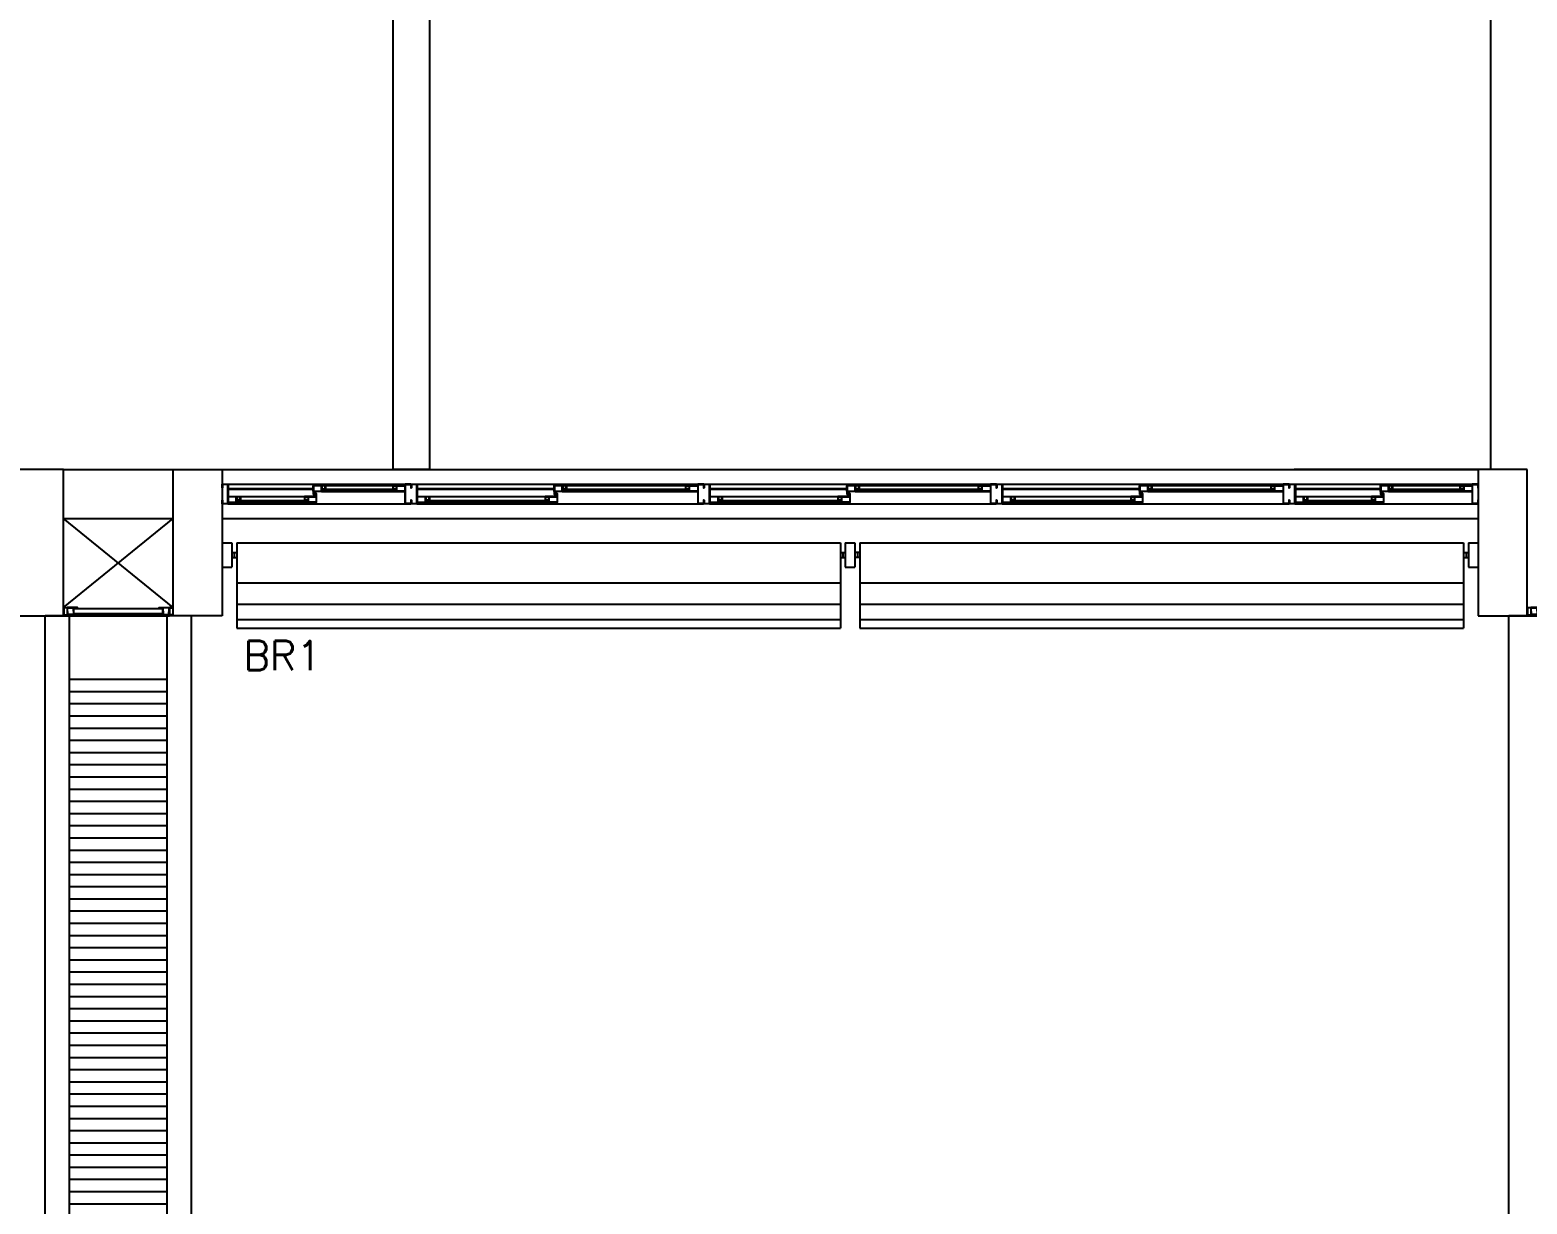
# Model space of a CAD drawing. Header units: millimetres. Extents: x 2128 to 2646, y 1972 to 2207.
# Drawn here: x 2322.67 to 2328.81, y 2124.5 to 2129.32 of the extents above; entities that cross this region are included whole.
import ezdxf

# ---------------------------------------------------------------- set-up
doc = ezdxf.new("R2010")
doc.units = ezdxf.units.MM
for name, color, linetype in [('AR-ALV', 2, 'Continuous'), ('AR-BRISES', 1, 'Continuous'), ('AR-ESQ', 1, 'Continuous'), ('AR-ESQ-V', 1, 'Continuous'), ('AR-ESTC', 3, 'Continuous'), ('AR-ESTC-V3', 3, 'Continuous'), ('AR-PEITORIL', 1, 'Continuous'), ('AR-PISO', 1, 'Continuous'), ('BR-LINHAS', 1, 'Continuous'), ('BR-MONTANTE', 242, 'Continuous'), ('BR-PAINEL', 1, 'Continuous'), ('BR-SUPORTE', 1, 'Continuous'), ('BR-TEXTO', 2, 'Continuous'), ('DT-ESQ-BAGUETE-C', 1, 'Continuous'), ('DT-ESQ-BAGUETE-V', 1, 'Continuous'), ('DT-ESQ-CHAPA DOBRADA-V', 1, 'Continuous'), ('DT-ESQ-PERFIL CADEIRA-C', 2, 'Continuous'), ('DT-ESQ-PERFIL CADEIRA-V', 2, 'Continuous'), ('DT-ESQ-PERFIL U SIMPLES-C', 2, 'Continuous'), ('DT-ESQ-PERFIL U-C', 2, 'Continuous'), ('DT-ESQ-PERFIL U-V', 1, 'Continuous'), ('DT-ESQ-VENEZIANA-C', 1, 'Continuous'), ('DT-ESQ-VENEZIANA-V', 1, 'Continuous'), ('DT-ESQ-VIDRO-C', 2, 'Continuous'), ('DT-TXTMOD', 1, 'Continuous'), ('insercao', 4, 'Continuous')]:
    doc.layers.add(name, color=color, linetype=linetype)
doc.styles.add('S10', font='simplex.shx', dxfattribs={"height": 0.1})
doc.styles.add('S12', font='simplex.shx', dxfattribs={"width": 1.1, "height": 0.12})

# ---------------------------------------------------------------- blocks, each defined once
blk = doc.blocks.new('EF40-P')
at = {"layer": 'DT-ESQ-BAGUETE-C', "ltscale": 0.1}
for points in [[(0.0735, -0.125), (0.06, -0.125), (0.06, -0.1235), (0.073, -0.1235, 0.414214), (0.0735, -0.123), (0.0735, -0.112, 0.414214), (0.073, -0.1115), (0.06, -0.1115), (0.06, -0.11), (0.0735, -0.11, -0.414214), (0.075, -0.1115), (0.075, -0.1235, -0.414214)], [(0.339, -0.125), (0.3525, -0.125), (0.3525, -0.1235), (0.3395, -0.1235, -0.414214), (0.339, -0.123), (0.339, -0.112, -0.414214), (0.3395, -0.1115), (0.3525, -0.1115), (0.3525, -0.11), (0.339, -0.11, 0.414214), (0.3375, -0.1115), (0.3375, -0.1235, 0.414214)], [(0.4225, -0.08), (0.409, -0.08), (0.409, -0.0785), (0.422, -0.0785, 0.414214), (0.4225, -0.078), (0.4225, -0.067, 0.414214), (0.422, -0.0665), (0.409, -0.0665), (0.409, -0.065), (0.4225, -0.065, -0.414214), (0.424, -0.0665), (0.424, -0.0785, -0.414214)], [(0.7015, -0.08), (0.715, -0.08), (0.715, -0.0785), (0.702, -0.0785, -0.414214), (0.7015, -0.078), (0.7015, -0.067, -0.414214), (0.702, -0.0665), (0.715, -0.0665), (0.715, -0.065), (0.7015, -0.065, 0.414214), (0.7, -0.0665), (0.7, -0.0785, 0.414214)], [(0.8485, -0.125), (0.835, -0.125), (0.835, -0.1235), (0.848, -0.1235, 0.414214), (0.8485, -0.123), (0.8485, -0.112, 0.414214), (0.848, -0.1115), (0.835, -0.1115), (0.835, -0.11), (0.8485, -0.11, -0.414214), (0.85, -0.1115), (0.85, -0.1235, -0.414214)], [(1.3265, -0.125), (1.34, -0.125), (1.34, -0.1235), (1.327, -0.1235, -0.414214), (1.3265, -0.123), (1.3265, -0.112, -0.414214), (1.327, -0.1115), (1.34, -0.1115), (1.34, -0.11), (1.3265, -0.11, 0.414214), (1.325, -0.1115), (1.325, -0.1235, 0.414214)], [(1.41, -0.08), (1.3965, -0.08), (1.3965, -0.0785), (1.4095, -0.0785, 0.414214), (1.41, -0.078), (1.41, -0.067, 0.414214), (1.4095, -0.0665), (1.3965, -0.0665), (1.3965, -0.065), (1.41, -0.065, -0.414214), (1.4115, -0.0665), (1.4115, -0.0785, -0.414214)], [(1.9015, -0.08), (1.915, -0.08), (1.915, -0.0785), (1.902, -0.0785, -0.414214), (1.9015, -0.078), (1.9015, -0.067, -0.414214), (1.902, -0.0665), (1.915, -0.0665), (1.915, -0.065), (1.9015, -0.065, 0.414214), (1.9, -0.0665), (1.9, -0.0785, 0.414214)], [(2.0485, -0.125), (2.035, -0.125), (2.035, -0.1235), (2.048, -0.1235, 0.414214), (2.0485, -0.123), (2.0485, -0.112, 0.414214), (2.048, -0.1115), (2.035, -0.1115), (2.035, -0.11), (2.0485, -0.11, -0.414214), (2.05, -0.1115), (2.05, -0.1235, -0.414214)], [(2.5265, -0.125), (2.54, -0.125), (2.54, -0.1235), (2.527, -0.1235, -0.414214), (2.5265, -0.123), (2.5265, -0.112, -0.414214), (2.527, -0.1115), (2.54, -0.1115), (2.54, -0.11), (2.5265, -0.11, 0.414214), (2.525, -0.1115), (2.525, -0.1235, 0.414214)], [(2.61, -0.08), (2.5965, -0.08), (2.5965, -0.0785), (2.6095, -0.0785, 0.414214), (2.61, -0.078), (2.61, -0.067, 0.414214), (2.6095, -0.0665), (2.5965, -0.0665), (2.5965, -0.065), (2.61, -0.065, -0.414214), (2.6115, -0.0665), (2.6115, -0.0785, -0.414214)], [(3.1015, -0.08), (3.115, -0.08), (3.115, -0.0785), (3.102, -0.0785, -0.414214), (3.1015, -0.078), (3.1015, -0.067, -0.414214), (3.102, -0.0665), (3.115, -0.0665), (3.115, -0.065), (3.1015, -0.065, 0.414214), (3.1, -0.0665), (3.1, -0.0785, 0.414214)], [(3.2485, -0.125), (3.235, -0.125), (3.235, -0.1235), (3.248, -0.1235, 0.414214), (3.2485, -0.123), (3.2485, -0.112, 0.414214), (3.248, -0.1115), (3.235, -0.1115), (3.235, -0.11), (3.2485, -0.11, -0.414214), (3.25, -0.1115), (3.25, -0.1235, -0.414214)], [(3.7265, -0.125), (3.74, -0.125), (3.74, -0.1235), (3.727, -0.1235, -0.414214), (3.7265, -0.123), (3.7265, -0.112, -0.414214), (3.727, -0.1115), (3.74, -0.1115), (3.74, -0.11), (3.7265, -0.11, 0.414214), (3.725, -0.1115), (3.725, -0.1235, 0.414214)], [(3.81, -0.08), (3.7965, -0.08), (3.7965, -0.0785), (3.8095, -0.0785, 0.414214), (3.81, -0.078), (3.81, -0.067, 0.414214), (3.8095, -0.0665), (3.7965, -0.0665), (3.7965, -0.065), (3.81, -0.065, -0.414214), (3.8115, -0.0665), (3.8115, -0.0785, -0.414214)], [(4.3015, -0.08), (4.315, -0.08), (4.315, -0.0785), (4.302, -0.0785, -0.414214), (4.3015, -0.078), (4.3015, -0.067, -0.414214), (4.302, -0.0665), (4.315, -0.0665), (4.315, -0.065), (4.3015, -0.065, 0.414214), (4.3, -0.0665), (4.3, -0.0785, 0.414214)], [(4.4485, -0.125), (4.435, -0.125), (4.435, -0.1235), (4.448, -0.1235, 0.414214), (4.4485, -0.123), (4.4485, -0.112, 0.414214), (4.448, -0.1115), (4.435, -0.1115), (4.435, -0.11), (4.4485, -0.11, -0.414214), (4.45, -0.1115), (4.45, -0.1235, -0.414214)], [(4.714, -0.125), (4.7275, -0.125), (4.7275, -0.1235), (4.7145, -0.1235, -0.414214), (4.714, -0.123), (4.714, -0.112, -0.414214), (4.7145, -0.1115), (4.7275, -0.1115), (4.7275, -0.11), (4.714, -0.11, 0.414214), (4.7125, -0.1115), (4.7125, -0.1235, 0.414214)], [(4.7975, -0.08), (4.784, -0.08), (4.784, -0.0785), (4.797, -0.0785, 0.414214), (4.7975, -0.078), (4.7975, -0.067, 0.414214), (4.797, -0.0665), (4.784, -0.0665), (4.784, -0.065), (4.7975, -0.065, -0.414214), (4.799, -0.0665), (4.799, -0.0785, -0.414214)], [(5.0765, -0.08), (5.09, -0.08), (5.09, -0.0785), (5.077, -0.0785, -0.414214), (5.0765, -0.078), (5.0765, -0.067, -0.414214), (5.077, -0.0665), (5.09, -0.0665), (5.09, -0.065), (5.0765, -0.065, 0.414214), (5.075, -0.0665), (5.075, -0.0785, 0.414214)]]:
    blk.add_lwpolyline(points, format="xyb", close=True, dxfattribs=at)
at = {"layer": 'DT-ESQ-BAGUETE-V', "ltscale": 0.1}
for p, q in [((0.0735, -0.11), (0.339, -0.11)), ((0.4225, -0.065), (0.7015, -0.065)), ((0.8485, -0.11), (1.3265, -0.11)), ((1.41, -0.065), (1.9015, -0.065)), ((2.0485, -0.11), (2.5265, -0.11)), ((2.61, -0.065), (3.1015, -0.065)), ((3.2485, -0.11), (3.7265, -0.11)), ((3.81, -0.065), (4.3015, -0.065)), ((4.4485, -0.11), (4.714, -0.11)), ((4.7975, -0.065), (5.0765, -0.065))]:
    blk.add_line(p, q, dxfattribs=at)
at = {"layer": 'DT-ESQ-CHAPA DOBRADA-V', "ltscale": 0.1}
for p, q in [((0.025, -0.077), (0.374, -0.077)), ((0.025, -0.08), (0.374, -0.08)), ((0.8, -0.077), (1.3615, -0.077)), ((0.8, -0.08), (1.3615, -0.08)), ((2, -0.077), (2.5615, -0.077)), ((2, -0.08), (2.5615, -0.08)), ((3.2, -0.077), (3.7615, -0.077)), ((3.2, -0.08), (3.7615, -0.08)), ((4.4, -0.077), (4.749, -0.077)), ((4.4, -0.08), (4.749, -0.08))]:
    blk.add_line(p, q, dxfattribs=at)
at = {"layer": 'DT-ESQ-PERFIL CADEIRA-C', "ltscale": 0.1}
for p, q in [((0.376, -0.0885), (0.4225, -0.0885)), ((0.75, -0.0885), (0.7015, -0.0885)), ((1.3635, -0.0885), (1.41, -0.0885)), ((1.95, -0.0885), (1.9015, -0.0885)), ((2.5635, -0.0885), (2.61, -0.0885)), ((3.15, -0.0885), (3.1015, -0.0885)), ((3.7635, -0.0885), (3.81, -0.0885)), ((4.35, -0.0885), (4.3015, -0.0885)), ((4.751, -0.0885), (4.7975, -0.0885)), ((5.125, -0.0885), (5.0765, -0.0885)), ((0.025, -0.1335), (0.0735, -0.1335)), ((0.3855, -0.1335), (0.339, -0.1335)), ((0.8, -0.1335), (0.8485, -0.1335)), ((1.373, -0.1335), (1.3265, -0.1335)), ((2, -0.1335), (2.0485, -0.1335)), ((2.573, -0.1335), (2.5265, -0.1335)), ((3.2, -0.1335), (3.2485, -0.1335)), ((3.773, -0.1335), (3.7265, -0.1335)), ((4.4, -0.1335), (4.4485, -0.1335)), ((4.7605, -0.1335), (4.714, -0.1335))]:
    blk.add_line(p, q, dxfattribs=at)
for points in [[(0.0735, -0.135), (0.025, -0.135), (0.025, -0.1335), (0.06, -0.1335, -0.198912), (0.0589, -0.1331, -0.198913), (0.0585, -0.132), (0.0585, -0.112, 0.414214), (0.058, -0.1115), (0.025, -0.1115), (0.025, -0.11), (0.0585, -0.11, -0.414214), (0.06, -0.1115), (0.06, -0.1235), (0.06, -0.125), (0.06, -0.132), (0.0735, -0.132, -1)], [(0.339, -0.132, 1), (0.339, -0.135), (0.3855, -0.135, 0.414214), (0.3875, -0.133), (0.3875, -0.112, 0.414214), (0.3855, -0.11), (0.354, -0.11, 0.414214), (0.3525, -0.1115), (0.3525, -0.132)], [(0.3525, -0.1335, 0.198913), (0.3536, -0.1331, 0.198913), (0.354, -0.132), (0.354, -0.112, -0.414214), (0.3545, -0.1115), (0.3855, -0.1115, -0.414214), (0.386, -0.112), (0.386, -0.133, -0.414214), (0.3855, -0.1335)], [(0.4225, -0.087, -1), (0.4225, -0.09), (0.376, -0.09, -0.414214), (0.374, -0.088), (0.374, -0.067, -0.414214), (0.376, -0.065), (0.4075, -0.065, -0.414214), (0.409, -0.0665), (0.409, -0.087)], [(0.409, -0.0885, -0.198913), (0.4079, -0.0881, -0.198913), (0.4075, -0.087), (0.4075, -0.067, 0.414214), (0.407, -0.0665), (0.376, -0.0665, 0.414214), (0.3755, -0.067), (0.3755, -0.088, 0.414214), (0.376, -0.0885)], [(0.7015, -0.09), (0.75, -0.09), (0.75, -0.0885), (0.715, -0.0885, 0.198912), (0.7161, -0.0881, 0.198913), (0.7165, -0.087), (0.7165, -0.067, -0.414214), (0.717, -0.0665), (0.75, -0.0665), (0.75, -0.065), (0.7165, -0.065, 0.414214), (0.715, -0.0665), (0.715, -0.0785), (0.715, -0.08), (0.715, -0.087), (0.7015, -0.087, 1)], [(0.8485, -0.135), (0.8, -0.135), (0.8, -0.1335), (0.835, -0.1335, -0.198912), (0.8339, -0.1331, -0.198913), (0.8335, -0.132), (0.8335, -0.112, 0.414214), (0.833, -0.1115), (0.8, -0.1115), (0.8, -0.11), (0.8335, -0.11, -0.414214), (0.835, -0.1115), (0.835, -0.1235), (0.835, -0.125), (0.835, -0.132), (0.8485, -0.132, -1)], [(1.3265, -0.132, 1), (1.3265, -0.135), (1.373, -0.135, 0.414214), (1.375, -0.133), (1.375, -0.112, 0.414214), (1.373, -0.11), (1.3415, -0.11, 0.414214), (1.34, -0.1115), (1.34, -0.132)], [(1.34, -0.1335, 0.198913), (1.3411, -0.1331, 0.198913), (1.3415, -0.132), (1.3415, -0.112, -0.414214), (1.342, -0.1115), (1.373, -0.1115, -0.414214), (1.3735, -0.112), (1.3735, -0.133, -0.414214), (1.373, -0.1335)], [(1.41, -0.087, -1), (1.41, -0.09), (1.3635, -0.09, -0.414214), (1.3615, -0.088), (1.3615, -0.067, -0.414214), (1.3635, -0.065), (1.395, -0.065, -0.414214), (1.3965, -0.0665), (1.3965, -0.087)], [(1.3965, -0.0885, -0.198913), (1.3954, -0.0881, -0.198913), (1.395, -0.087), (1.395, -0.067, 0.414214), (1.3945, -0.0665), (1.3635, -0.0665, 0.414214), (1.363, -0.067), (1.363, -0.088, 0.414214), (1.3635, -0.0885)], [(1.9015, -0.09), (1.95, -0.09), (1.95, -0.0885), (1.915, -0.0885, 0.198912), (1.9161, -0.0881, 0.198913), (1.9165, -0.087), (1.9165, -0.067, -0.414214), (1.917, -0.0665), (1.95, -0.0665), (1.95, -0.065), (1.9165, -0.065, 0.414214), (1.915, -0.0665), (1.915, -0.0785), (1.915, -0.08), (1.915, -0.087), (1.9015, -0.087, 1)], [(2.0485, -0.135), (2, -0.135), (2, -0.1335), (2.035, -0.1335, -0.198912), (2.0339, -0.1331, -0.198913), (2.0335, -0.132), (2.0335, -0.112, 0.414214), (2.033, -0.1115), (2, -0.1115), (2, -0.11), (2.0335, -0.11, -0.414214), (2.035, -0.1115), (2.035, -0.1235), (2.035, -0.125), (2.035, -0.132), (2.0485, -0.132, -1)], [(2.5265, -0.132, 1), (2.5265, -0.135), (2.573, -0.135, 0.414214), (2.575, -0.133), (2.575, -0.112, 0.414214), (2.573, -0.11), (2.5415, -0.11, 0.414214), (2.54, -0.1115), (2.54, -0.132)], [(2.54, -0.1335, 0.198913), (2.5411, -0.1331, 0.198913), (2.5415, -0.132), (2.5415, -0.112, -0.414214), (2.542, -0.1115), (2.573, -0.1115, -0.414214), (2.5735, -0.112), (2.5735, -0.133, -0.414214), (2.573, -0.1335)], [(2.61, -0.087, -1), (2.61, -0.09), (2.5635, -0.09, -0.414214), (2.5615, -0.088), (2.5615, -0.067, -0.414214), (2.5635, -0.065), (2.595, -0.065, -0.414214), (2.5965, -0.0665), (2.5965, -0.087)], [(2.5965, -0.0885, -0.198913), (2.5954, -0.0881, -0.198913), (2.595, -0.087), (2.595, -0.067, 0.414214), (2.5945, -0.0665), (2.5635, -0.0665, 0.414214), (2.563, -0.067), (2.563, -0.088, 0.414214), (2.5635, -0.0885)], [(3.1015, -0.09), (3.15, -0.09), (3.15, -0.0885), (3.115, -0.0885, 0.198912), (3.1161, -0.0881, 0.198913), (3.1165, -0.087), (3.1165, -0.067, -0.414214), (3.117, -0.0665), (3.15, -0.0665), (3.15, -0.065), (3.1165, -0.065, 0.414214), (3.115, -0.0665), (3.115, -0.0785), (3.115, -0.08), (3.115, -0.087), (3.1015, -0.087, 1)], [(3.2485, -0.135), (3.2, -0.135), (3.2, -0.1335), (3.235, -0.1335, -0.198912), (3.2339, -0.1331, -0.198913), (3.2335, -0.132), (3.2335, -0.112, 0.414214), (3.233, -0.1115), (3.2, -0.1115), (3.2, -0.11), (3.2335, -0.11, -0.414214), (3.235, -0.1115), (3.235, -0.1235), (3.235, -0.125), (3.235, -0.132), (3.2485, -0.132, -1)], [(3.7265, -0.132, 1), (3.7265, -0.135), (3.773, -0.135, 0.414214), (3.775, -0.133), (3.775, -0.112, 0.414214), (3.773, -0.11), (3.7415, -0.11, 0.414214), (3.74, -0.1115), (3.74, -0.132)], [(3.74, -0.1335, 0.198913), (3.7411, -0.1331, 0.198913), (3.7415, -0.132), (3.7415, -0.112, -0.414214), (3.742, -0.1115), (3.773, -0.1115, -0.414214), (3.7735, -0.112), (3.7735, -0.133, -0.414214), (3.773, -0.1335)], [(3.81, -0.087, -1), (3.81, -0.09), (3.7635, -0.09, -0.414214), (3.7615, -0.088), (3.7615, -0.067, -0.414214), (3.7635, -0.065), (3.795, -0.065, -0.414214), (3.7965, -0.0665), (3.7965, -0.087)], [(3.7965, -0.0885, -0.198913), (3.7954, -0.0881, -0.198913), (3.795, -0.087), (3.795, -0.067, 0.414214), (3.7945, -0.0665), (3.7635, -0.0665, 0.414214), (3.763, -0.067), (3.763, -0.088, 0.414214), (3.7635, -0.0885)], [(4.3015, -0.09), (4.35, -0.09), (4.35, -0.0885), (4.315, -0.0885, 0.198912), (4.3161, -0.0881, 0.198913), (4.3165, -0.087), (4.3165, -0.067, -0.414214), (4.317, -0.0665), (4.35, -0.0665), (4.35, -0.065), (4.3165, -0.065, 0.414214), (4.315, -0.0665), (4.315, -0.0785), (4.315, -0.08), (4.315, -0.087), (4.3015, -0.087, 1)], [(4.4485, -0.135), (4.4, -0.135), (4.4, -0.1335), (4.435, -0.1335, -0.198912), (4.4339, -0.1331, -0.198913), (4.4335, -0.132), (4.4335, -0.112, 0.414214), (4.433, -0.1115), (4.4, -0.1115), (4.4, -0.11), (4.4335, -0.11, -0.414214), (4.435, -0.1115), (4.435, -0.1235), (4.435, -0.125), (4.435, -0.132), (4.4485, -0.132, -1)], [(4.714, -0.132, 1), (4.714, -0.135), (4.7605, -0.135, 0.414214), (4.7625, -0.133), (4.7625, -0.112, 0.414214), (4.7605, -0.11), (4.729, -0.11, 0.414214), (4.7275, -0.1115), (4.7275, -0.132)], [(4.7275, -0.1335, 0.198913), (4.7286, -0.1331, 0.198913), (4.729, -0.132), (4.729, -0.112, -0.414214), (4.7295, -0.1115), (4.7605, -0.1115, -0.414214), (4.761, -0.112), (4.761, -0.133, -0.414214), (4.7605, -0.1335)], [(4.7975, -0.087, -1), (4.7975, -0.09), (4.751, -0.09, -0.414214), (4.749, -0.088), (4.749, -0.067, -0.414214), (4.751, -0.065), (4.7825, -0.065, -0.414214), (4.784, -0.0665), (4.784, -0.087)], [(4.784, -0.0885, -0.198913), (4.7829, -0.0881, -0.198913), (4.7825, -0.087), (4.7825, -0.067, 0.414214), (4.782, -0.0665), (4.751, -0.0665, 0.414214), (4.7505, -0.067), (4.7505, -0.088, 0.414214), (4.751, -0.0885)], [(5.0765, -0.09), (5.125, -0.09), (5.125, -0.0885), (5.09, -0.0885, 0.198912), (5.0911, -0.0881, 0.198913), (5.0915, -0.087), (5.0915, -0.067, -0.414214), (5.092, -0.0665), (5.125, -0.0665), (5.125, -0.065), (5.0915, -0.065, 0.414214), (5.09, -0.0665), (5.09, -0.0785), (5.09, -0.08), (5.09, -0.087), (5.0765, -0.087, 1)]]:
    blk.add_lwpolyline(points, format="xyb", close=True, dxfattribs=at)
at = {"layer": 'DT-ESQ-PERFIL CADEIRA-V', "ltscale": 0.1}
for p, q in [((0.4075, -0.09), (0.7015, -0.09)), ((1.395, -0.09), (1.9015, -0.09)), ((2.595, -0.09), (3.1015, -0.09)), ((3.795, -0.09), (4.3015, -0.09)), ((4.7825, -0.09), (5.0765, -0.09)), ((0.0735, -0.135), (0.339, -0.135)), ((0.8485, -0.135), (1.3265, -0.135)), ((2.0485, -0.135), (2.5265, -0.135)), ((3.2485, -0.135), (3.7265, -0.135)), ((4.4485, -0.135), (4.714, -0.135))]:
    blk.add_line(p, q, dxfattribs=at)
at = {"layer": 'DT-ESQ-PERFIL U SIMPLES-C', "ltscale": 0.1}
for points in [[(0.376, -0.102), (0.384, -0.102), (0.384, -0.1005), (0.376, -0.1005, -0.414214), (0.3755, -0.1), (0.3755, -0.092, -0.414214), (0.376, -0.0915), (0.384, -0.0915), (0.384, -0.09), (0.376, -0.09, 0.414214), (0.374, -0.092), (0.374, -0.1, 0.414214)], [(0.3855, -0.098), (0.3775, -0.098), (0.3775, -0.0995), (0.3855, -0.0995, -0.414214), (0.386, -0.1), (0.386, -0.108, -0.414214), (0.3855, -0.1085), (0.3775, -0.1085), (0.3775, -0.11), (0.3855, -0.11, 0.414214), (0.3875, -0.108), (0.3875, -0.1, 0.414214)], [(1.3635, -0.102), (1.3715, -0.102), (1.3715, -0.1005), (1.3635, -0.1005, -0.414214), (1.363, -0.1), (1.363, -0.092, -0.414214), (1.3635, -0.0915), (1.3715, -0.0915), (1.3715, -0.09), (1.3635, -0.09, 0.414214), (1.3615, -0.092), (1.3615, -0.1, 0.414214)], [(1.373, -0.098), (1.365, -0.098), (1.365, -0.0995), (1.373, -0.0995, -0.414214), (1.3735, -0.1), (1.3735, -0.108, -0.414214), (1.373, -0.1085), (1.365, -0.1085), (1.365, -0.11), (1.373, -0.11, 0.414214), (1.375, -0.108), (1.375, -0.1, 0.414214)], [(2.5635, -0.102), (2.5715, -0.102), (2.5715, -0.1005), (2.5635, -0.1005, -0.414214), (2.563, -0.1), (2.563, -0.092, -0.414214), (2.5635, -0.0915), (2.5715, -0.0915), (2.5715, -0.09), (2.5635, -0.09, 0.414214), (2.5615, -0.092), (2.5615, -0.1, 0.414214)], [(2.573, -0.098), (2.565, -0.098), (2.565, -0.0995), (2.573, -0.0995, -0.414214), (2.5735, -0.1), (2.5735, -0.108, -0.414214), (2.573, -0.1085), (2.565, -0.1085), (2.565, -0.11), (2.573, -0.11, 0.414214), (2.575, -0.108), (2.575, -0.1, 0.414214)], [(3.7635, -0.102), (3.7715, -0.102), (3.7715, -0.1005), (3.7635, -0.1005, -0.414214), (3.763, -0.1), (3.763, -0.092, -0.414214), (3.7635, -0.0915), (3.7715, -0.0915), (3.7715, -0.09), (3.7635, -0.09, 0.414214), (3.7615, -0.092), (3.7615, -0.1, 0.414214)], [(3.773, -0.098), (3.765, -0.098), (3.765, -0.0995), (3.773, -0.0995, -0.414214), (3.7735, -0.1), (3.7735, -0.108, -0.414214), (3.773, -0.1085), (3.765, -0.1085), (3.765, -0.11), (3.773, -0.11, 0.414214), (3.775, -0.108), (3.775, -0.1, 0.414214)], [(4.751, -0.102), (4.759, -0.102), (4.759, -0.1005), (4.751, -0.1005, -0.414214), (4.7505, -0.1), (4.7505, -0.092, -0.414214), (4.751, -0.0915), (4.759, -0.0915), (4.759, -0.09), (4.751, -0.09, 0.414214), (4.749, -0.092), (4.749, -0.1, 0.414214)], [(4.7605, -0.098), (4.7525, -0.098), (4.7525, -0.0995), (4.7605, -0.0995, -0.414214), (4.761, -0.1), (4.761, -0.108, -0.414214), (4.7605, -0.1085), (4.7525, -0.1085), (4.7525, -0.11), (4.7605, -0.11, 0.414214), (4.7625, -0.108), (4.7625, -0.1, 0.414214)]]:
    blk.add_lwpolyline(points, format="xyb", close=True, dxfattribs=at)
at = {"layer": 'DT-ESQ-PERFIL U-C', "ltscale": 0.1}
for points in [[(0, -0.0615, -0.414214), (0.0015, -0.06), (0.0235, -0.06, -0.414214), (0.025, -0.0615), (0.025, -0.1385, -0.414214), (0.0235, -0.14), (0.0015, -0.14, -0.414214), (0, -0.1385), (0, -0.125), (0.0015, -0.125), (0.0015, -0.138, 0.414214), (0.002, -0.1385), (0.023, -0.1385, 0.414214), (0.0235, -0.138), (0.0235, -0.062, 0.414214), (0.023, -0.0615), (0.002, -0.0615, 0.414214), (0.0015, -0.062), (0.0015, -0.075), (0, -0.075)], [(0.775, -0.0615, 0.414214), (0.7735, -0.06), (0.7515, -0.06, 0.414214), (0.75, -0.0615), (0.75, -0.1385, 0.414214), (0.7515, -0.14), (0.7735, -0.14, 0.414214), (0.775, -0.1385), (0.775, -0.125), (0.7735, -0.125), (0.7735, -0.138, -0.414214), (0.773, -0.1385), (0.752, -0.1385, -0.414214), (0.7515, -0.138), (0.7515, -0.062, -0.414214), (0.752, -0.0615), (0.773, -0.0615, -0.414214), (0.7735, -0.062), (0.7735, -0.075), (0.775, -0.075)], [(0.775, -0.0615, -0.414214), (0.7765, -0.06), (0.7985, -0.06, -0.414214), (0.8, -0.0615), (0.8, -0.1385, -0.414214), (0.7985, -0.14), (0.7765, -0.14, -0.414214), (0.775, -0.1385), (0.775, -0.125), (0.7765, -0.125), (0.7765, -0.138, 0.414214), (0.777, -0.1385), (0.798, -0.1385, 0.414214), (0.7985, -0.138), (0.7985, -0.062, 0.414214), (0.798, -0.0615), (0.777, -0.0615, 0.414214), (0.7765, -0.062), (0.7765, -0.075), (0.775, -0.075)], [(1.975, -0.0615, 0.414214), (1.9735, -0.06), (1.9515, -0.06, 0.414214), (1.95, -0.0615), (1.95, -0.1385, 0.414214), (1.9515, -0.14), (1.9735, -0.14, 0.414214), (1.975, -0.1385), (1.975, -0.125), (1.9735, -0.125), (1.9735, -0.138, -0.414214), (1.973, -0.1385), (1.952, -0.1385, -0.414214), (1.9515, -0.138), (1.9515, -0.062, -0.414214), (1.952, -0.0615), (1.973, -0.0615, -0.414214), (1.9735, -0.062), (1.9735, -0.075), (1.975, -0.075)], [(1.975, -0.0615, -0.414214), (1.9765, -0.06), (1.9985, -0.06, -0.414214), (2, -0.0615), (2, -0.1385, -0.414214), (1.9985, -0.14), (1.9765, -0.14, -0.414214), (1.975, -0.1385), (1.975, -0.125), (1.9765, -0.125), (1.9765, -0.138, 0.414214), (1.977, -0.1385), (1.998, -0.1385, 0.414214), (1.9985, -0.138), (1.9985, -0.062, 0.414214), (1.998, -0.0615), (1.977, -0.0615, 0.414214), (1.9765, -0.062), (1.9765, -0.075), (1.975, -0.075)], [(3.175, -0.0615, 0.414214), (3.1735, -0.06), (3.1515, -0.06, 0.414214), (3.15, -0.0615), (3.15, -0.1385, 0.414214), (3.1515, -0.14), (3.1735, -0.14, 0.414214), (3.175, -0.1385), (3.175, -0.125), (3.1735, -0.125), (3.1735, -0.138, -0.414214), (3.173, -0.1385), (3.152, -0.1385, -0.414214), (3.1515, -0.138), (3.1515, -0.062, -0.414214), (3.152, -0.0615), (3.173, -0.0615, -0.414214), (3.1735, -0.062), (3.1735, -0.075), (3.175, -0.075)], [(3.175, -0.0615, -0.414214), (3.1765, -0.06), (3.1985, -0.06, -0.414214), (3.2, -0.0615), (3.2, -0.1385, -0.414214), (3.1985, -0.14), (3.1765, -0.14, -0.414214), (3.175, -0.1385), (3.175, -0.125), (3.1765, -0.125), (3.1765, -0.138, 0.414214), (3.177, -0.1385), (3.198, -0.1385, 0.414214), (3.1985, -0.138), (3.1985, -0.062, 0.414214), (3.198, -0.0615), (3.177, -0.0615, 0.414214), (3.1765, -0.062), (3.1765, -0.075), (3.175, -0.075)], [(4.375, -0.0615, 0.414214), (4.3735, -0.06), (4.3515, -0.06, 0.414214), (4.35, -0.0615), (4.35, -0.1385, 0.414214), (4.3515, -0.14), (4.3735, -0.14, 0.414214), (4.375, -0.1385), (4.375, -0.125), (4.3735, -0.125), (4.3735, -0.138, -0.414214), (4.373, -0.1385), (4.352, -0.1385, -0.414214), (4.3515, -0.138), (4.3515, -0.062, -0.414214), (4.352, -0.0615), (4.373, -0.0615, -0.414214), (4.3735, -0.062), (4.3735, -0.075), (4.375, -0.075)], [(4.375, -0.0615, -0.414214), (4.3765, -0.06), (4.3985, -0.06, -0.414214), (4.4, -0.0615), (4.4, -0.1385, -0.414214), (4.3985, -0.14), (4.3765, -0.14, -0.414214), (4.375, -0.1385), (4.375, -0.125), (4.3765, -0.125), (4.3765, -0.138, 0.414214), (4.377, -0.1385), (4.398, -0.1385, 0.414214), (4.3985, -0.138), (4.3985, -0.062, 0.414214), (4.398, -0.0615), (4.377, -0.0615, 0.414214), (4.3765, -0.062), (4.3765, -0.075), (4.375, -0.075)], [(5.15, -0.0615, 0.414214), (5.1485, -0.06), (5.1265, -0.06, 0.414214), (5.125, -0.0615), (5.125, -0.1385, 0.414214), (5.1265, -0.14), (5.1485, -0.14, 0.414214), (5.15, -0.1385), (5.15, -0.125), (5.1485, -0.125), (5.1485, -0.138, -0.414214), (5.148, -0.1385), (5.127, -0.1385, -0.414214), (5.1265, -0.138), (5.1265, -0.062, -0.414214), (5.127, -0.0615), (5.148, -0.0615, -0.414214), (5.1485, -0.062), (5.1485, -0.075), (5.15, -0.075)]]:
    blk.add_lwpolyline(points, format="xyb", close=True, dxfattribs=at)
at = {"layer": 'DT-ESQ-PERFIL U-V', "ltscale": 0.1}
for p, q in [((0.0235, -0.06), (0.7515, -0.06)), ((0.7985, -0.06), (1.9515, -0.06)), ((1.9985, -0.06), (3.1515, -0.06)), ((3.1985, -0.06), (4.3515, -0.06)), ((4.3985, -0.06), (5.1265, -0.06)), ((0.0235, -0.14), (0.7515, -0.14)), ((0.7985, -0.14), (1.9515, -0.14)), ((1.9985, -0.14), (3.1515, -0.14)), ((3.1985, -0.14), (4.3515, -0.14)), ((4.3985, -0.14), (5.1265, -0.14))]:
    blk.add_line(p, q, dxfattribs=at)
at = {"layer": 'DT-ESQ-VIDRO-C', "ltscale": 0.1}
for points in [[(0.7125, -0.085), (0.7125, -0.082), (0.4115, -0.082), (0.4115, -0.085)], [(1.9125, -0.085), (1.9125, -0.082), (1.399, -0.082), (1.399, -0.085)], [(3.1125, -0.085), (3.1125, -0.082), (2.599, -0.082), (2.599, -0.085)], [(4.3125, -0.085), (4.3125, -0.082), (3.799, -0.082), (3.799, -0.085)], [(5.0875, -0.085), (5.0875, -0.082), (4.7865, -0.082), (4.7865, -0.085)], [(0.063, -0.13), (0.063, -0.127), (0.3495, -0.127), (0.3495, -0.13)], [(0.838, -0.13), (0.838, -0.127), (1.337, -0.127), (1.337, -0.13)], [(2.038, -0.13), (2.038, -0.127), (2.537, -0.127), (2.537, -0.13)], [(3.238, -0.13), (3.238, -0.127), (3.737, -0.127), (3.737, -0.13)], [(4.438, -0.13), (4.438, -0.127), (4.7245, -0.127), (4.7245, -0.13)]]:
    blk.add_lwpolyline(points, close=True, dxfattribs=at)
at = {"layer": 'DT-TXTMOD', "ltscale": 0.1, "style": 'S10', "flags": 3}
for tag, p in [('M01', (0.025, -0.28)), ('M02', (0.3253, -0.28)), ('M03', (0.627, -0.28)), ('M04', (0.9288, -0.28)), ('M05', (1.2306, -0.28)), ('M06', (1.5323, -0.28)), ('M07', (1.8341, -0.28)), ('M08', (2.1359, -0.28)), ('M09', (2.4376, -0.28)), ('M10', (2.7394, -0.28)), ('M11', (3.0412, -0.28)), ('M12', (3.3429, -0.28)), ('M13', (3.6447, -0.28)), ('M14', (3.9464, -0.28)), ('M15', (4.2482, -0.28)), ('M16', (4.55, -0.28)), ('M17', (4.8517, -0.28))]:
    blk.add_attdef(tag, p, '', height=0.1, dxfattribs=at)
blk = doc.blocks.new('BR-MODULO1')
at = {"layer": 'BR-LINHAS'}
for p, q in [((0.06, -0.2648), (2.535, -0.2648)), ((2.615, -0.2648), (5.09, -0.2648)), ((0.06, -0.3524), (2.535, -0.3524)), ((2.615, -0.3524), (5.09, -0.3524)), ((0.06, -0.4147), (2.535, -0.4147)), ((2.615, -0.4147), (5.09, -0.4147))]:
    blk.add_line(p, q, dxfattribs=at)
at = {"layer": 'BR-MONTANTE'}
for p, q in [((0, -0.1), (0, -0.2)), ((0, -0.1), (0.04, -0.1)), ((0.04, -0.1), (0.04, -0.2)), ((2.5547, -0.1), (2.5947, -0.1)), ((2.5547, -0.1), (2.5547, -0.2)), ((2.5947, -0.1), (2.5947, -0.2)), ((5.11, -0.1), (5.11, -0.2)), ((5.11, -0.1), (5.15, -0.1)), ((5.15, -0.1), (5.15, -0.2)), ((0, -0.2), (0.04, -0.2)), ((2.5547, -0.2), (2.5947, -0.2)), ((5.11, -0.2), (5.15, -0.2))]:
    blk.add_line(p, q, dxfattribs=at)
at = {"layer": 'BR-PAINEL'}
for p, q in [((0.06, -0.1), (2.535, -0.1)), ((0.06, -0.1), (0.06, -0.45)), ((2.535, -0.1), (2.535, -0.45)), ((2.615, -0.1), (2.615, -0.45)), ((2.615, -0.1), (5.09, -0.1)), ((5.09, -0.1), (5.09, -0.45)), ((0.06, -0.45), (2.535, -0.45)), ((2.615, -0.45), (5.09, -0.45))]:
    blk.add_line(p, q, dxfattribs=at)
at = {"layer": 'BR-SUPORTE'}
for p, q in [((0.04, -0.14), (0.06, -0.14)), ((0.04, -0.16), (0.06, -0.16)), ((0.05, -0.14), (0.05, -0.16)), ((2.5347, -0.14), (2.5547, -0.14)), ((2.5347, -0.16), (2.5547, -0.16)), ((2.5447, -0.14), (2.5447, -0.16)), ((2.6147, -0.14), (2.5947, -0.14)), ((2.6147, -0.16), (2.5947, -0.16)), ((2.6047, -0.14), (2.6047, -0.16)), ((5.09, -0.14), (5.11, -0.14)), ((5.09, -0.16), (5.11, -0.16)), ((5.1, -0.14), (5.1, -0.16))]:
    blk.add_line(p, q, dxfattribs=at)
blk = doc.blocks.new('EF01C-P')
at = {"layer": 'DT-ESQ-BAGUETE-C', "ltscale": 0.1}
for points in [[(0.0015, 0.035), (0.015, 0.035), (0.015, 0.0335), (0.0015, 0.0335), (0.0015, 0.005), (0.015, 0.005), (0.015, 0.0035), (0.0015, 0.0035, -0.414214), (0, 0.005), (0, 0.0335, -0.414214)], [(0.4485, 0.035), (0.435, 0.035), (0.435, 0.0335), (0.4485, 0.0335), (0.4485, 0.005), (0.435, 0.005), (0.435, 0.0035), (0.4485, 0.0035, 0.414214), (0.45, 0.005), (0.45, 0.0335, 0.414214)]]:
    blk.add_lwpolyline(points, format="xyb", close=True, dxfattribs=at)
at = {"layer": 'DT-ESQ-PERFIL CADEIRA-C', "ltscale": 0.1}
for points in [[(0.01, 0.0015), (0.01, 0.003), (0.0015, 0.003, 1), (0.0015, 0), (0.015, 0, 0.414214), (0.0165, 0.0015), (0.0165, 0.0335), (0.043, 0.0335)], [(0.043, 0.0065), (0.018, 0.0065), (0.018, 0.0165), (0.0165, 0.0165), (0.0165, 0.0065, 0.414214), (0.018, 0.005), (0.043, 0.005), (0.0565, 0.005, 1), (0.0565, 0.008), (0.043, 0.008), (0.043, 0.02), (0.043, 0.032), (0.0565, 0.032, 1), (0.0565, 0.035), (0.043, 0.035), (0.0165, 0.035, 0.414214), (0.015, 0.0335), (0.015, 0.0015), (0.0015, 0.0015)], [(0.0415, 0.02), (0.0415, 0.032, -0.414214), (0.043, 0.0335), (0.0565, 0.0335)], [(0.0415, 0.02), (0.0415, 0.008, 0.414214), (0.043, 0.0065), (0.0565, 0.0065)], [(0.407, 0.0065), (0.432, 0.0065), (0.432, 0.0165), (0.4335, 0.0165), (0.4335, 0.0065, -0.414214), (0.432, 0.005), (0.407, 0.005), (0.3935, 0.005, -1), (0.3935, 0.008), (0.407, 0.008), (0.407, 0.02), (0.407, 0.032), (0.3935, 0.032, -1), (0.3935, 0.035), (0.407, 0.035), (0.4335, 0.035, -0.414214), (0.435, 0.0335), (0.435, 0.0015), (0.4485, 0.0015)], [(0.4085, 0.02), (0.4085, 0.032, 0.414214), (0.407, 0.0335), (0.3935, 0.0335)], [(0.4085, 0.02), (0.4085, 0.008, -0.414214), (0.407, 0.0065), (0.3935, 0.0065)], [(0.44, 0.0015), (0.44, 0.003), (0.4485, 0.003, -1), (0.4485, 0), (0.435, 0, -0.414214), (0.4335, 0.0015), (0.4335, 0.0335), (0.407, 0.0335)]]:
    blk.add_lwpolyline(points, format="xyb", dxfattribs=at)
at = {"layer": 'DT-ESQ-PERFIL CADEIRA-V', "ltscale": 0.1}
blk.add_line((0.015, 0), (0.435, 0), dxfattribs=at)
at = {"layer": 'DT-ESQ-VENEZIANA-C', "ltscale": 0.1}
for p, q in [((0.043, 0.0105), (0.407, 0.0105)), ((0.043, 0.009), (0.407, 0.009))]:
    blk.add_line(p, q, dxfattribs=at)
at = {"layer": 'DT-ESQ-VENEZIANA-V', "ltscale": 0.1}
blk.add_line((0.043, 0.031), (0.407, 0.031), dxfattribs=at)
at = {"layer": 'DT-TXTMOD', "ltscale": 0.1, "style": 'S10', "flags": 3}
blk.add_attdef('EF01C', (0.0208, -0.14), '', height=0.1, dxfattribs=at)
blk = doc.blocks.new('DET-GS-PLANTA BAIXA')
at = {"layer": 'AR-ESTC-V3'}
for p, q in [((203.9161, -516.3577), (203.9161, -512.9889)), ((204.0161, -516.3577), (204.0161, -512.9889)), ((204.4161, -516.3577), (204.4161, -512.9889)), ((204.5161, -516.3577), (204.5161, -512.9889)), ((209.9161, -516.3577), (209.9161, -512.9889))]:
    blk.add_line(p, q, dxfattribs=at)
at = {"layer": 'AR-ESTC-V3', "color": 1}
for p, q in [((204.0161, -513.2485), (204.4161, -513.2485)), ((204.0161, -513.2985), (204.4161, -513.2985)), ((204.0161, -513.3485), (204.4161, -513.3485)), ((204.0161, -513.3985), (204.4161, -513.3985)), ((204.0161, -513.4485), (204.4161, -513.4485)), ((204.0161, -513.4985), (204.4161, -513.4985)), ((204.0161, -513.5485), (204.4161, -513.5485)), ((204.0161, -513.5985), (204.4161, -513.5985)), ((204.0161, -513.6485), (204.4161, -513.6485)), ((204.0161, -513.6985), (204.4161, -513.6985)), ((204.0161, -513.7485), (204.4161, -513.7485)), ((204.0161, -513.7985), (204.4161, -513.7985)), ((204.0161, -513.8485), (204.4161, -513.8485)), ((204.0161, -513.8985), (204.4161, -513.8985)), ((204.0161, -513.9485), (204.4161, -513.9485)), ((204.0161, -513.9985), (204.4161, -513.9985)), ((204.0161, -514.0485), (204.4161, -514.0485)), ((204.0161, -514.0985), (204.4161, -514.0985)), ((204.0161, -514.1485), (204.4161, -514.1485)), ((204.0161, -514.1985), (204.4161, -514.1985)), ((204.0161, -514.2485), (204.4161, -514.2485)), ((204.0161, -514.2985), (204.4161, -514.2985)), ((204.0161, -514.3485), (204.4161, -514.3485)), ((204.0161, -514.3985), (204.4161, -514.3985)), ((204.0161, -514.4485), (204.4161, -514.4485)), ((204.0161, -514.4985), (204.4161, -514.4985)), ((204.0161, -514.5485), (204.4161, -514.5485)), ((204.0161, -514.5985), (204.4161, -514.5985)), ((204.0161, -514.6485), (204.4161, -514.6485)), ((204.0161, -514.6985), (204.4161, -514.6985)), ((204.0161, -514.7485), (204.4161, -514.7485)), ((204.0161, -514.7985), (204.4161, -514.7985)), ((204.0161, -514.8485), (204.4161, -514.8485)), ((204.0161, -514.8985), (204.4161, -514.8985)), ((204.0161, -514.9485), (204.4161, -514.9485)), ((204.0161, -514.9985), (204.4161, -514.9985)), ((204.0161, -515.0485), (204.4161, -515.0485)), ((204.0161, -515.0985), (204.4161, -515.0985)), ((204.0161, -515.1485), (204.4161, -515.1485)), ((204.0161, -515.1985), (204.4161, -515.1985)), ((204.0161, -515.2485), (204.4161, -515.2485)), ((204.0161, -515.2985), (204.4161, -515.2985)), ((204.0161, -515.3485), (204.4161, -515.3485)), ((204.0161, -515.3985), (204.4161, -515.3985))]:
    blk.add_line(p, q, dxfattribs=at)
blk = doc.blocks.new('DET-GS-COBERTURA')
at = {"layer": 'AR-PISO', "linetype": 'Continuous'}
for p, q in [((204.8676, -516.3577), (204.8676, -512.9889)), ((205.4676, -512.9889), (204.8676, -512.9889)), ((204.9676, -516.3577), (204.9676, -512.9889)), ((205.3676, -516.3577), (205.3676, -512.9889)), ((205.4676, -516.3577), (205.4676, -512.9889)), ((210.8676, -516.3577), (210.8676, -512.9889)), ((211.4676, -512.9889), (210.8676, -512.9889)), ((204.9676, -513.2485), (205.3676, -513.2485)), ((204.9676, -513.2985), (205.3676, -513.2985)), ((204.9676, -513.3485), (205.3676, -513.3485)), ((204.9676, -513.3985), (205.3676, -513.3985)), ((204.9676, -513.4485), (205.3676, -513.4485)), ((204.9676, -513.4985), (205.3676, -513.4985)), ((204.9676, -513.5485), (205.3676, -513.5485)), ((204.9676, -513.5985), (205.3676, -513.5985)), ((204.9676, -513.6485), (205.3676, -513.6485)), ((204.9676, -513.6985), (205.3676, -513.6985)), ((204.9676, -513.7485), (205.3676, -513.7485)), ((204.9676, -513.7985), (205.3676, -513.7985)), ((204.9676, -513.8485), (205.3676, -513.8485)), ((204.9676, -513.8985), (205.3676, -513.8985)), ((204.9676, -513.9485), (205.3676, -513.9485)), ((204.9676, -513.9985), (205.3676, -513.9985)), ((204.9676, -514.0485), (205.3676, -514.0485)), ((204.9676, -514.0985), (205.3676, -514.0985)), ((204.9676, -514.1485), (205.3676, -514.1485)), ((204.9676, -514.1985), (205.3676, -514.1985)), ((204.9676, -514.2485), (205.3676, -514.2485)), ((204.9676, -514.2985), (205.3676, -514.2985)), ((204.9676, -514.3485), (205.3676, -514.3485)), ((204.9676, -514.3985), (205.3676, -514.3985)), ((204.9676, -514.4485), (205.3676, -514.4485)), ((204.9676, -514.4985), (205.3676, -514.4985)), ((204.9676, -514.5485), (205.3676, -514.5485)), ((204.9676, -514.5985), (205.3676, -514.5985)), ((204.9676, -514.6485), (205.3676, -514.6485)), ((204.9676, -514.6985), (205.3676, -514.6985)), ((204.9676, -514.7485), (205.3676, -514.7485)), ((204.9676, -514.7985), (205.3676, -514.7985)), ((204.9676, -514.8485), (205.3676, -514.8485)), ((204.9676, -514.8985), (205.3676, -514.8985)), ((204.9676, -514.9485), (205.3676, -514.9485)), ((204.9676, -514.9985), (205.3676, -514.9985)), ((204.9676, -515.0485), (205.3676, -515.0485)), ((204.9676, -515.0985), (205.3676, -515.0985)), ((204.9676, -515.1485), (205.3676, -515.1485)), ((204.9676, -515.1985), (205.3676, -515.1985)), ((204.9676, -515.2485), (205.3676, -515.2485)), ((204.9676, -515.2985), (205.3676, -515.2985)), ((204.9676, -515.3485), (205.3676, -515.3485)), ((204.9676, -515.3985), (205.3676, -515.3985))]:
    blk.add_line(p, q, dxfattribs=at)

msp = doc.modelspace()

# ---------------------------------------------------------------- linework, layer by layer
at = {"layer": 'AR-ALV'}
for p, q in [((2324.1615, 2135.8401), (2324.1615, 2127.5151)), ((2324.3115, 2135.8401), (2324.3115, 2127.5151)), ((2328.6615, 2135.8401), (2328.6615, 2127.5158)), ((2322.8115, 2127.5151), (2323.2615, 2127.5151)), ((2324.3115, 2127.5151), (2324.1615, 2127.5151)), ((2322.8115, 2127.3151), (2323.2615, 2127.3151))]:
    msp.add_line(p, q, dxfattribs=at)
at = {"layer": 'AR-ESQ'}
for p, q in [((2323.261, 2126.9497), (2322.8115, 2127.3151)), ((2322.8119, 2126.9497), (2323.2615, 2127.3151))]:
    msp.add_line(p, q, dxfattribs=at)
at = {"layer": 'AR-ESQ-V'}
msp.add_line((2328.6615, 2127.5151), (2327.8565, 2127.5151), dxfattribs=at)
at = {"layer": 'AR-ESTC'}
for p, q in [((2322.8115, 2127.5151), (2322.6115, 2127.5151)), ((2322.8115, 2126.9151), (2322.8115, 2127.5151)), ((2323.2615, 2127.5151), (2323.4615, 2127.5151)), ((2323.2615, 2126.9151), (2323.2615, 2127.5151)), ((2323.4615, 2127.5151), (2323.4615, 2126.9151)), ((2328.8115, 2127.5151), (2328.6115, 2127.5151)), ((2328.6115, 2127.5151), (2328.6115, 2126.9151)), ((2328.8115, 2126.9151), (2328.8115, 2127.5151)), ((2322.6115, 2126.9151), (2322.8115, 2126.9151)), ((2323.4615, 2126.9151), (2323.2615, 2126.9151)), ((2328.6115, 2126.9151), (2328.8115, 2126.9151))]:
    msp.add_line(p, q, dxfattribs=at)
at = {"layer": 'AR-PEITORIL'}
for p, q in [((2323.4615, 2127.5151), (2328.6115, 2127.5151)), ((2323.4615, 2127.3151), (2328.6115, 2127.3151))]:
    msp.add_line(p, q, dxfattribs=at)

# ---------------------------------------------------------------- block references
msp.add_blockref('DET-GS-PLANTA BAIXA', (2118.8204, 2639.904))
at = {"layer": 'AR-BRISES'}
ref = msp.add_blockref('BR-MODULO1', (2323.4615, 2127.3151), dxfattribs=at)
ref.add_attrib('BR', 'BR1', (2323.5499, 2126.6927), dxfattribs={"layer": 'BR-TEXTO', "height": 0.12, "style": 'S12'})
at = {"layer": 'AR-ESQ'}
for name, p in [('EF40-P', (2323.4615, 2127.5151)), ('EF01C-P', (2322.8115, 2126.9151)), ('EF01C-P', (2328.8115, 2126.9151))]:
    msp.add_blockref(name, p, dxfattribs=at)
at = {"layer": 'insercao'}
msp.add_blockref('DET-GS-COBERTURA', (2117.8688, 2639.904), dxfattribs=at)

doc.saveas('drawing.dxf')
